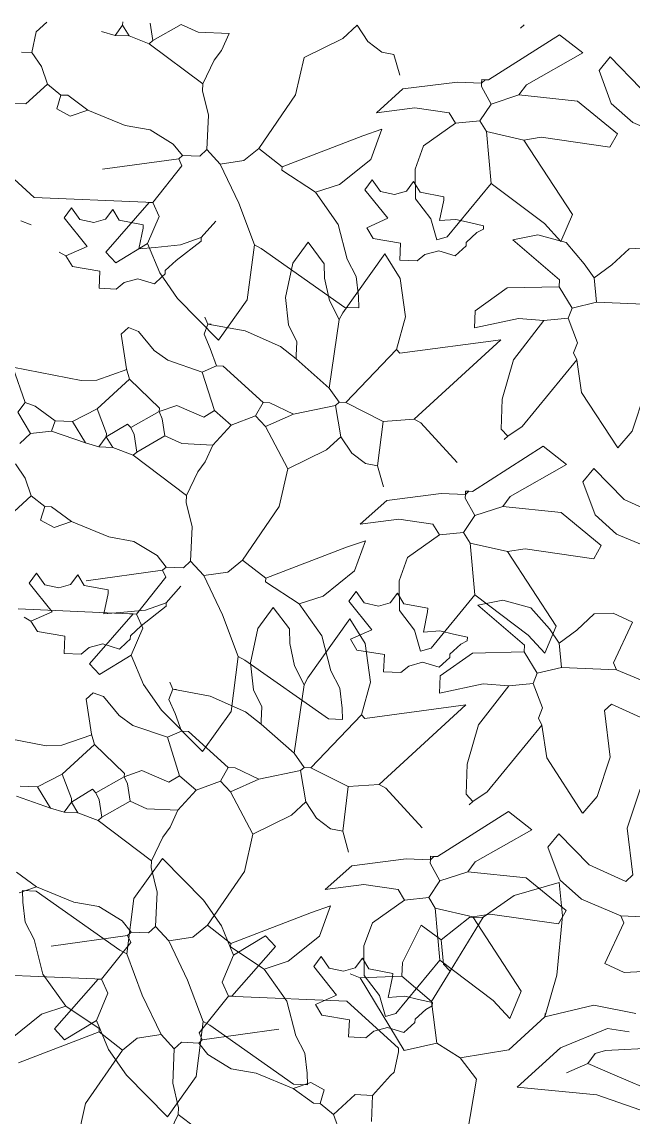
# Model space of a CAD drawing. Header units: centimetres. Extents: x 5667 to 17750, y 274 to 6203.
# Drawn here: x 10720.2 to 10776.7, y 5765.9 to 5867.3 of the extents above; entities that cross this region are included whole.
import ezdxf

# ---------------------------------------------------------------- set-up
doc = ezdxf.new("R2010")
doc.units = ezdxf.units.CM
doc.header["$MEASUREMENT"] = 0
doc.layers.add('G-HEDGE', color=104, linetype='Continuous', lineweight=9)

msp = doc.modelspace()

# ---------------------------------------------------------------- linework, layer by layer
at = {"layer": 'G-HEDGE'}
for p, q in [((10721.51, 5866.4), (10722.51, 5867.31)), ((10729.52, 5867.01), (10729.53, 5867.33)), ((10721.11, 5864.5), (10721.51, 5866.4)), ((10728.84, 5866.08), (10727.58, 5866.45)), ((10728.84, 5866.08), (10729.52, 5867.01)), ((10730.11, 5866.03), (10729.52, 5867.01)), ((10732.33, 5865.61), (10732.08, 5867.22)), ((10732.33, 5865.61), (10734.95, 5867.09)), ((10736.51, 5866.38), (10734.95, 5867.09)), ((10739.38, 5866.26), (10736.51, 5866.38)), ((10738.67, 5864.69), (10739.38, 5866.26)), ((10749.89, 5865.8), (10751.22, 5867.02)), ((10751.22, 5867.02), (10752.21, 5865.52)), ((10766.66, 5867.07), (10766.32, 5866.76)), ((10730.11, 5866.03), (10728.84, 5866.08)), ((10731.99, 5865.3), (10730.11, 5866.03)), ((10731.99, 5865.3), (10732.33, 5865.61)), ((10736.94, 5861.58), (10731.99, 5865.3)), ((10746.3, 5864.04), (10749.89, 5865.8)), ((10752.21, 5865.52), (10753.49, 5864.54)), ((10769.94, 5866.14), (10763.38, 5861.96)), ((10769.94, 5866.14), (10772.11, 5864.45)), ((10721.11, 5864.5), (10720.15, 5864.54)), ((10722.01, 5863.19), (10721.11, 5864.5)), ((10737.99, 5863.77), (10738.67, 5864.69)), ((10753.49, 5864.54), (10754.62, 5864.32)), ((10755.17, 5862.38), (10754.62, 5864.32)), ((10772.11, 5864.45), (10766.87, 5861.49)), ((10722.57, 5861.57), (10722.01, 5863.19)), ((10736.94, 5861.58), (10737.99, 5863.77)), ((10745.51, 5860.57), (10746.3, 5864.04)), ((10774.61, 5864.08), (10773.6, 5862.84)), ((10777.43, 5861.2), (10774.61, 5864.08)), ((10773.6, 5862.84), (10774.73, 5859.78)), ((10720.58, 5859.74), (10722.57, 5861.57)), ((10723.81, 5860.55), (10722.57, 5861.57)), ((10736.91, 5860.94), (10736.94, 5861.58)), ((10755.45, 5861.12), (10760.5, 5861.76)), ((10762.73, 5861.67), (10760.5, 5861.76)), ((10762.73, 5861.67), (10762.71, 5861.35)), ((10762.71, 5861.35), (10763.6, 5859.71)), ((10762.74, 5861.99), (10762.73, 5861.67)), ((10763.06, 5861.97), (10762.73, 5861.67)), ((10762.74, 5861.99), (10763.06, 5861.97)), ((10763.06, 5861.97), (10763.38, 5861.96)), ((10766.87, 5861.49), (10766.19, 5860.56)), ((10723.43, 5859.29), (10723.81, 5860.55)), ((10724.44, 5860.53), (10723.81, 5860.55)), ((10726.3, 5859.17), (10724.44, 5860.53)), ((10737.45, 5858.68), (10736.91, 5860.94)), ((10742.11, 5855.61), (10745.51, 5860.57)), ((10753.01, 5858.92), (10755.45, 5861.12)), ((10766.19, 5860.56), (10763.6, 5859.71)), ((10766.19, 5860.56), (10771.59, 5860)), ((10718.99, 5859.81), (10720.58, 5859.74)), ((10724.68, 5858.6), (10723.43, 5859.29)), ((10726.3, 5859.17), (10724.68, 5858.6)), ((10729.75, 5857.74), (10726.3, 5859.17)), ((10756.56, 5859.38), (10753.01, 5858.92)), ((10756.56, 5859.38), (10759.73, 5858.92)), ((10763.6, 5859.71), (10762.57, 5858.16)), ((10771.59, 5860), (10775.29, 5856.97)), ((10774.73, 5859.78), (10776.71, 5858.01)), ((10737.31, 5855.5), (10737.45, 5858.68)), ((10759.73, 5858.92), (10760.33, 5857.94)), ((10762.57, 5858.16), (10760.33, 5857.94)), ((10762.57, 5858.16), (10763.17, 5857.18)), ((10729.75, 5857.74), (10732.07, 5857.33)), ((10732.07, 5857.33), (10734.21, 5856.01)), ((10751.73, 5856.78), (10753.49, 5857.4)), ((10753.49, 5857.4), (10752.47, 5854.6)), ((10760.33, 5857.94), (10757.37, 5855.84)), ((10763.17, 5857.18), (10766.65, 5856.39)), ((10763.17, 5857.18), (10763.6, 5852.37)), ((10776.71, 5858.01), (10780.35, 5856.48)), ((10744.27, 5853.92), (10751.73, 5856.78)), ((10768.25, 5856.64), (10766.65, 5856.39)), ((10766.65, 5856.39), (10771.13, 5849.49)), ((10774.6, 5855.72), (10768.25, 5856.64)), ((10775.29, 5856.97), (10774.6, 5855.72)), ((10716.56, 5855.44), (10721.35, 5851.08)), ((10734.21, 5856.01), (10735.05, 5854.96)), ((10736.65, 5854.89), (10737.31, 5855.5)), ((10738.53, 5854.17), (10737.31, 5855.5)), ((10742.11, 5855.61), (10740.74, 5854.5)), ((10744.27, 5853.92), (10742.11, 5855.61)), ((10757.37, 5855.84), (10756.59, 5853.7)), ((10734.72, 5854.65), (10727.66, 5853.68)), ((10734.72, 5854.65), (10735.05, 5854.96)), ((10735.01, 5854), (10734.72, 5854.65)), ((10735.05, 5854.96), (10736.65, 5854.89)), ((10740.74, 5854.5), (10738.53, 5854.17)), ((10738.53, 5854.17), (10740.27, 5850.53)), ((10752.47, 5854.6), (10749.58, 5852.27)), ((10732.31, 5850.61), (10735.01, 5854)), ((10744.25, 5853.6), (10744.27, 5853.92)), ((10747.36, 5851.55), (10744.25, 5853.6)), ((10756.59, 5853.7), (10756.62, 5850.93)), ((10749.58, 5852.27), (10747.36, 5851.55)), ((10751.94, 5851.78), (10752.62, 5852.71)), ((10753.38, 5851.63), (10752.62, 5852.71)), ((10756.44, 5852.54), (10755.78, 5851.64)), ((10757.04, 5851.56), (10756.44, 5852.54)), ((10763.6, 5852.37), (10759.55, 5847.44)), ((10763.6, 5852.37), (10768.54, 5848.65)), ((10721.35, 5851.08), (10731.67, 5850.63)), ((10749.46, 5848.58), (10747.36, 5851.55)), ((10754.06, 5849.14), (10751.94, 5851.78)), ((10754.68, 5851.35), (10753.38, 5851.63)), ((10755.78, 5851.64), (10754.68, 5851.35)), ((10759.25, 5851.14), (10757.04, 5851.56)), ((10759.24, 5850.82), (10759.25, 5851.14)), ((10724.11, 5849.18), (10724.79, 5850.11)), ((10725.55, 5849.04), (10724.79, 5850.11)), ((10727.96, 5846.01), (10731.99, 5850.62)), ((10731.99, 5850.62), (10731.67, 5850.63)), ((10732.31, 5850.61), (10731.99, 5850.62)), ((10732.89, 5849.31), (10732.31, 5850.61)), ((10740.27, 5850.53), (10741.72, 5846.69)), ((10756.62, 5850.93), (10758.03, 5849.1)), ((10758.84, 5848.93), (10759.24, 5850.82)), ((10726.23, 5846.54), (10724.11, 5849.18)), ((10726.85, 5848.75), (10725.55, 5849.04)), ((10727.95, 5849.05), (10726.85, 5848.75)), ((10728.61, 5849.95), (10727.95, 5849.05)), ((10729.21, 5848.96), (10728.61, 5849.95)), ((10731.83, 5846.8), (10732.89, 5849.31)), ((10752.11, 5848.26), (10754.06, 5849.14)), ((10758.03, 5849.1), (10758.58, 5847.16)), ((10760.36, 5849.04), (10758.84, 5848.93)), ((10761.62, 5848.74), (10760.36, 5849.04)), ((10771.13, 5849.49), (10770.07, 5846.98)), ((10720.11, 5848.9), (10721.05, 5848.54)), ((10731.42, 5848.55), (10729.21, 5848.96)), ((10731.01, 5846.33), (10731.41, 5848.23)), ((10731.41, 5848.23), (10731.42, 5848.55)), ((10736.8, 5847.35), (10738.14, 5848.89)), ((10750.28, 5845.35), (10749.46, 5848.58)), ((10752.7, 5847.28), (10752.11, 5848.26)), ((10762.92, 5848.46), (10761.62, 5848.74)), ((10762.3, 5847.82), (10762.9, 5848.14)), ((10762.9, 5848.14), (10762.92, 5848.46)), ((10768.54, 5848.65), (10770.07, 5846.98)), ((10734.47, 5845.22), (10736.78, 5847.04)), ((10736.8, 5847.35), (10734.88, 5846.69)), ((10736.78, 5847.04), (10736.8, 5847.35)), ((10755.24, 5846.85), (10752.7, 5847.28)), ((10759.55, 5847.44), (10758.58, 5847.16)), ((10761.31, 5846.9), (10762.3, 5847.82)), ((10767.93, 5847.62), (10765.63, 5847.14)), ((10765.63, 5847.14), (10769.93, 5843.44)), ((10770.54, 5846.89), (10767.93, 5847.62)), ((10723.65, 5846.01), (10724.28, 5845.67)), ((10724.28, 5845.67), (10726.23, 5846.54)), ((10728.88, 5845.01), (10727.96, 5846.01)), ((10731.83, 5846.8), (10728.88, 5845.01)), ((10732.53, 5846.45), (10731.01, 5846.33)), ((10732.95, 5844.09), (10731.83, 5846.8)), ((10734.88, 5846.69), (10732.53, 5846.45)), ((10741.72, 5846.69), (10741.05, 5841.59)), ((10742.34, 5846.34), (10741.72, 5846.69)), ((10750.08, 5840.89), (10742.34, 5846.34)), ((10746.67, 5846.92), (10745.28, 5844.98)), ((10746.67, 5846.92), (10748.18, 5844.94)), ((10755.17, 5845.26), (10755.24, 5846.85)), ((10758.76, 5846.14), (10757.49, 5845.8)), ((10760.29, 5845.67), (10758.76, 5846.14)), ((10760.96, 5846.28), (10760.29, 5845.67)), ((10760.96, 5846.28), (10761.29, 5846.59)), ((10761.29, 5846.59), (10761.31, 5846.9)), ((10772.23, 5844.93), (10770.54, 5846.89)), ((10776.38, 5846.33), (10774.78, 5844.82)), ((10778.14, 5846.4), (10776.38, 5846.33)), ((10724.87, 5844.68), (10724.28, 5845.67)), ((10733.47, 5844.31), (10734.47, 5845.22)), ((10745.28, 5844.98), (10744.59, 5841.81)), ((10748.21, 5843.59), (10748.18, 5844.94)), ((10749.9, 5840.4), (10753.79, 5845.86)), ((10750.28, 5845.35), (10751.12, 5843.76)), ((10753.79, 5845.86), (10755.19, 5843.57)), ((10756.76, 5845.19), (10755.17, 5845.26)), ((10757.49, 5845.8), (10756.76, 5845.19)), ((10773.14, 5843.62), (10772.23, 5844.93)), ((10727.41, 5844.25), (10724.87, 5844.68)), ((10727.34, 5842.66), (10727.41, 5844.25)), ((10734.61, 5841.71), (10732.95, 5844.09)), ((10733.13, 5843.68), (10733.46, 5843.99)), ((10733.46, 5843.99), (10733.47, 5844.31)), ((10774.78, 5844.82), (10773.14, 5843.62)), ((10729.66, 5843.2), (10728.93, 5842.59)), ((10730.93, 5843.55), (10729.66, 5843.2)), ((10732.46, 5843.07), (10730.93, 5843.55)), ((10733.13, 5843.68), (10732.46, 5843.07)), ((10748.67, 5841.52), (10748.21, 5843.59)), ((10751.12, 5843.76), (10751.33, 5841.91)), ((10755.19, 5843.57), (10755.69, 5840.01)), ((10769.93, 5843.44), (10769.91, 5842.8)), ((10773.14, 5843.62), (10773.36, 5841.37)), ((10728.93, 5842.59), (10727.34, 5842.66)), ((10751.33, 5841.91), (10751.36, 5840.84)), ((10765.11, 5842.69), (10762.15, 5840.58)), ((10769.91, 5842.8), (10765.11, 5842.69)), ((10769.91, 5842.8), (10771.1, 5840.83)), ((10738.4, 5837.86), (10734.61, 5841.71)), ((10741.05, 5841.59), (10738.4, 5837.86)), ((10744.59, 5841.81), (10744.86, 5839.28)), ((10749.56, 5839.77), (10748.67, 5841.52)), ((10751.36, 5840.84), (10750.08, 5840.89)), ((10773.36, 5841.37), (10771.1, 5840.83)), ((10773.36, 5841.37), (10778.45, 5841.15)), ((10737.41, 5839.35), (10737.12, 5840)), ((10749.56, 5839.77), (10749.9, 5840.4)), ((10755.69, 5840.01), (10754.86, 5836.99)), ((10762.15, 5840.58), (10762.08, 5838.99)), ((10766.13, 5839.86), (10762.08, 5838.99)), ((10768.49, 5839.67), (10766.13, 5839.86)), ((10770.74, 5839.89), (10768.49, 5839.67)), ((10771.1, 5840.83), (10770.74, 5839.89)), ((10770.74, 5839.89), (10771.6, 5837.62)), ((10729.39, 5838.42), (10730.05, 5839.03)), ((10730.05, 5839.03), (10730.99, 5838.67)), ((10737.05, 5838.41), (10737.41, 5839.35)), ((10737.72, 5839.33), (10737.41, 5839.35)), ((10740.86, 5838.71), (10737.41, 5839.35)), ((10744.86, 5839.28), (10745.64, 5837.71)), ((10748.64, 5833.43), (10749.56, 5839.77)), ((10768.49, 5839.67), (10765.67, 5836.04)), ((10729.88, 5835.21), (10729.39, 5838.42)), ((10730.99, 5838.67), (10732.44, 5836.91)), ((10737.63, 5837.1), (10737.05, 5838.41)), ((10744.12, 5837.26), (10740.86, 5838.71)), ((10764.52, 5837.89), (10755.17, 5836.66)), ((10756.49, 5830.53), (10764.52, 5837.89)), ((10732.44, 5836.91), (10733.71, 5836)), ((10738.2, 5835.48), (10737.63, 5837.1)), ((10745.57, 5836.12), (10744.12, 5837.26)), ((10745.64, 5837.71), (10745.58, 5836.44)), ((10750.18, 5832.09), (10754.86, 5836.99)), ((10755.17, 5836.66), (10754.86, 5836.99)), ((10771.6, 5837.62), (10771.24, 5836.68)), ((10733.71, 5836), (10736.89, 5834.9)), ((10745.57, 5836.12), (10745.58, 5836.44)), ((10748.64, 5833.43), (10745.57, 5836.12)), ((10765.67, 5836.04), (10764.63, 5832.4)), ((10771.53, 5836.03), (10766.47, 5829.86)), ((10771.24, 5836.68), (10771.53, 5836.03)), ((10771.53, 5836.03), (10771.98, 5833)), ((10719.36, 5835.35), (10725.69, 5834.11)), ((10720.49, 5832.1), (10719.36, 5835.35)), ((10727.14, 5834.17), (10729.91, 5835.14)), ((10730.16, 5834.24), (10729.88, 5835.21)), ((10736.89, 5834.9), (10738.2, 5835.48)), ((10738.02, 5831.34), (10736.89, 5834.9)), ((10738.83, 5835.45), (10738.2, 5835.48)), ((10742.52, 5832.1), (10738.83, 5835.45)), ((10725.69, 5834.11), (10727.14, 5834.17)), ((10727.17, 5831.49), (10730.16, 5834.24)), ((10732.92, 5831.56), (10730.16, 5834.24)), ((10749.54, 5832.11), (10748.64, 5833.43)), ((10771.98, 5833), (10775.32, 5827.88)), ((10776.67, 5829.42), (10777.85, 5833.06)), ((10719.81, 5831.18), (10720.49, 5832.1)), ((10721.43, 5831.74), (10720.49, 5832.1)), ((10723.29, 5830.39), (10721.43, 5831.74)), ((10732.9, 5831.24), (10734.52, 5831.81)), ((10734.52, 5831.81), (10737.03, 5830.74)), ((10741.82, 5830.86), (10742.52, 5832.1)), ((10743.15, 5832.07), (10742.52, 5832.1)), ((10745.34, 5831.02), (10743.15, 5832.07)), ((10745.34, 5831.02), (10749.21, 5831.81)), ((10749.21, 5831.81), (10749.54, 5832.11)), ((10749.72, 5828.91), (10749.21, 5831.81)), ((10750.18, 5832.09), (10749.54, 5832.11)), ((10753.61, 5830.34), (10750.18, 5832.09)), ((10764.63, 5832.4), (10764.54, 5829.63)), ((10721, 5829.21), (10719.81, 5831.18)), ((10724.88, 5830.32), (10727.17, 5831.49)), ((10728.03, 5829.22), (10727.17, 5831.49)), ((10730.29, 5829.76), (10732.9, 5831.24)), ((10732.9, 5831.24), (10732.92, 5831.56)), ((10733.19, 5830.59), (10732.9, 5831.24)), ((10737.03, 5830.74), (10738.02, 5831.34)), ((10739.55, 5830), (10738.02, 5831.34)), ((10739.55, 5830), (10741.82, 5830.86)), ((10742.74, 5829.86), (10741.82, 5830.86)), ((10742.74, 5829.86), (10745.34, 5831.02)), ((10722.93, 5829.44), (10723.29, 5830.39)), ((10724.88, 5830.32), (10723.29, 5830.39)), ((10726.07, 5828.35), (10724.88, 5830.32)), ((10728.01, 5828.9), (10729.98, 5830.09)), ((10729.98, 5830.09), (10730.29, 5829.76)), ((10730.58, 5829.11), (10730.29, 5829.76)), ((10733.44, 5828.99), (10733.19, 5830.59)), ((10737.88, 5828.15), (10739.55, 5830)), ((10744.8, 5825.94), (10742.74, 5829.86)), ((10753.11, 5826.21), (10753.61, 5830.34)), ((10753.61, 5830.34), (10756.49, 5830.53)), ((10757.12, 5830.19), (10756.49, 5830.53)), ((10760.47, 5826.53), (10757.12, 5830.19)), ((10766.47, 5829.86), (10765.15, 5828.96)), ((10720.01, 5828.3), (10721, 5829.21)), ((10721, 5829.21), (10722.93, 5829.44)), ((10726.07, 5828.35), (10722.93, 5829.44)), ((10727.33, 5827.98), (10728.01, 5828.9)), ((10728.01, 5828.9), (10728.03, 5829.22)), ((10728.61, 5827.92), (10728.01, 5828.9)), ((10730.83, 5827.5), (10730.58, 5829.11)), ((10730.83, 5827.5), (10733.44, 5828.99)), ((10735.01, 5828.28), (10733.44, 5828.99)), ((10748.39, 5827.7), (10749.72, 5828.91)), ((10749.72, 5828.91), (10750.71, 5827.41)), ((10764.54, 5829.63), (10765.15, 5828.96)), ((10765.15, 5828.96), (10764.82, 5828.66)), ((10775.32, 5827.88), (10776.67, 5829.42)), ((10727.33, 5827.98), (10726.07, 5828.35)), ((10728.61, 5827.92), (10727.33, 5827.98)), ((10730.49, 5827.2), (10728.61, 5827.92)), ((10737.88, 5828.15), (10735.01, 5828.28)), ((10737.17, 5826.59), (10737.88, 5828.15)), ((10744.8, 5825.94), (10748.39, 5827.7)), ((10768.44, 5828.04), (10761.88, 5823.85)), ((10768.44, 5828.04), (10770.6, 5826.35)), ((10730.49, 5827.2), (10730.83, 5827.5)), ((10735.44, 5823.47), (10730.49, 5827.2)), ((10750.71, 5827.41), (10751.99, 5826.43)), ((10720.5, 5825.08), (10719.6, 5826.4)), ((10735.44, 5823.47), (10736.49, 5825.66)), ((10736.49, 5825.66), (10737.17, 5826.59)), ((10744.01, 5822.46), (10744.8, 5825.94)), ((10751.99, 5826.43), (10753.11, 5826.21)), ((10753.67, 5824.27), (10753.11, 5826.21)), ((10770.6, 5826.35), (10765.37, 5823.38)), ((10773.11, 5825.97), (10772.1, 5824.74)), ((10775.93, 5823.1), (10773.11, 5825.97)), ((10721.07, 5823.46), (10720.5, 5825.08)), ((10772.1, 5824.74), (10773.23, 5821.68)), ((10753.95, 5823.02), (10759, 5823.66)), ((10761.23, 5823.56), (10759, 5823.66)), ((10761.24, 5823.88), (10761.23, 5823.56)), ((10761.56, 5823.87), (10761.23, 5823.56)), ((10761.24, 5823.88), (10761.56, 5823.87)), ((10761.56, 5823.87), (10761.88, 5823.85)), ((10719.08, 5821.63), (10721.07, 5823.46)), ((10722.31, 5822.45), (10721.07, 5823.46)), ((10735.41, 5822.84), (10735.44, 5823.47)), ((10735.95, 5820.58), (10735.41, 5822.84)), ((10751.51, 5820.82), (10753.95, 5823.02)), ((10761.23, 5823.56), (10761.21, 5823.24)), ((10761.21, 5823.24), (10762.1, 5821.61)), ((10765.37, 5823.38), (10764.69, 5822.45)), ((10779.3, 5821.55), (10775.93, 5823.1)), ((10721.93, 5821.19), (10722.31, 5822.45)), ((10722.94, 5822.42), (10722.31, 5822.45)), ((10724.8, 5821.06), (10722.94, 5822.42)), ((10740.6, 5817.5), (10744.01, 5822.46)), ((10762.1, 5821.61), (10761.07, 5820.06)), ((10764.69, 5822.45), (10762.1, 5821.61)), ((10764.69, 5822.45), (10770.09, 5821.9)), ((10770.09, 5821.9), (10773.79, 5818.86)), ((10773.23, 5821.68), (10775.2, 5819.9)), ((10723.18, 5820.5), (10721.93, 5821.19)), ((10724.8, 5821.06), (10723.18, 5820.5)), ((10728.25, 5819.64), (10724.8, 5821.06)), ((10735.81, 5817.39), (10735.95, 5820.58)), ((10755.06, 5821.28), (10751.51, 5820.82)), ((10755.06, 5821.28), (10758.23, 5820.82)), ((10758.23, 5820.82), (10758.83, 5819.84)), ((10728.25, 5819.64), (10730.56, 5819.23)), ((10758.83, 5819.84), (10755.86, 5817.73)), ((10761.07, 5820.06), (10758.83, 5819.84)), ((10761.07, 5820.06), (10761.67, 5819.07)), ((10775.2, 5819.9), (10778.84, 5818.38)), ((10730.56, 5819.23), (10732.71, 5817.91)), ((10742.77, 5815.81), (10750.23, 5818.68)), ((10750.23, 5818.68), (10751.99, 5819.29)), ((10751.99, 5819.29), (10750.97, 5816.5)), ((10761.67, 5819.07), (10765.14, 5818.28)), ((10761.67, 5819.07), (10762.1, 5814.27)), ((10773.79, 5818.86), (10773.1, 5817.62)), ((10732.71, 5817.91), (10733.55, 5816.85)), ((10755.86, 5817.73), (10755.09, 5815.59)), ((10766.75, 5818.53), (10765.14, 5818.28)), ((10765.14, 5818.28), (10769.63, 5811.38)), ((10773.1, 5817.62), (10766.75, 5818.53)), ((10733.22, 5816.55), (10726.16, 5815.58)), ((10733.22, 5816.55), (10733.55, 5816.85)), ((10733.51, 5815.9), (10733.22, 5816.55)), ((10733.55, 5816.85), (10735.15, 5816.78)), ((10735.15, 5816.78), (10735.81, 5817.39)), ((10737.03, 5816.06), (10735.81, 5817.39)), ((10740.6, 5817.5), (10739.24, 5816.39)), ((10742.77, 5815.81), (10740.6, 5817.5)), ((10720.87, 5815.37), (10721.55, 5816.3)), ((10722.31, 5815.22), (10721.55, 5816.3)), ((10725.37, 5816.13), (10724.71, 5815.23)), ((10725.97, 5815.15), (10725.37, 5816.13)), ((10730.81, 5812.5), (10733.51, 5815.9)), ((10739.24, 5816.39), (10737.03, 5816.06)), ((10737.03, 5816.06), (10738.77, 5812.42)), ((10742.75, 5815.49), (10742.77, 5815.81)), ((10750.97, 5816.5), (10748.08, 5814.17)), ((10755.09, 5815.59), (10755.12, 5812.83)), ((10722.99, 5812.72), (10720.87, 5815.37)), ((10723.61, 5814.94), (10722.31, 5815.22)), ((10724.71, 5815.23), (10723.61, 5814.94)), ((10728.19, 5814.73), (10725.97, 5815.15)), ((10728.17, 5814.41), (10728.19, 5814.73)), ((10733.56, 5813.54), (10734.9, 5815.08)), ((10745.85, 5813.44), (10742.75, 5815.49)), ((10750.44, 5813.68), (10751.12, 5814.6)), ((10751.88, 5813.53), (10751.12, 5814.6)), ((10727.77, 5812.52), (10728.17, 5814.41)), ((10733.56, 5813.54), (10731.64, 5812.87)), ((10733.55, 5813.22), (10733.56, 5813.54)), ((10748.08, 5814.17), (10745.85, 5813.44)), ((10752.56, 5811.03), (10750.44, 5813.68)), ((10753.18, 5813.24), (10751.88, 5813.53)), ((10754.28, 5813.54), (10753.18, 5813.24)), ((10754.94, 5814.44), (10754.28, 5813.54)), ((10755.54, 5813.45), (10754.94, 5814.44)), ((10762.1, 5814.27), (10758.05, 5809.34)), ((10762.1, 5814.27), (10767.04, 5810.54)), ((10764.69, 5813.8), (10762.39, 5813.32)), ((10767.3, 5813.08), (10764.69, 5813.8)), ((10719.85, 5812.98), (10730.17, 5812.53)), ((10721.04, 5811.85), (10722.99, 5812.72)), ((10726.46, 5807.9), (10730.49, 5812.52)), ((10729.29, 5812.63), (10727.77, 5812.52)), ((10731.64, 5812.87), (10729.29, 5812.63)), ((10730.49, 5812.52), (10730.17, 5812.53)), ((10730.81, 5812.5), (10730.49, 5812.52)), ((10731.39, 5811.2), (10730.81, 5812.5)), ((10731.23, 5811.41), (10733.55, 5813.22)), ((10743.44, 5813.11), (10742.04, 5811.16)), ((10743.44, 5813.11), (10744.95, 5811.13)), ((10747.96, 5810.48), (10745.85, 5813.44)), ((10755.12, 5812.83), (10756.53, 5811)), ((10757.75, 5813.04), (10755.54, 5813.45)), ((10757.34, 5810.82), (10757.74, 5812.72)), ((10757.74, 5812.72), (10757.75, 5813.04)), ((10762.39, 5813.32), (10766.7, 5809.62)), ((10769, 5811.12), (10767.3, 5813.08)), ((10773.14, 5812.51), (10771.55, 5811.01)), ((10774.9, 5812.59), (10773.14, 5812.51)), ((10776.69, 5811.74), (10774.9, 5812.59)), ((10720.41, 5812.2), (10721.04, 5811.85)), ((10721.63, 5810.87), (10721.04, 5811.85)), ((10738.77, 5812.42), (10740.21, 5808.58)), ((10746.66, 5806.59), (10750.55, 5812.05)), ((10750.55, 5812.05), (10751.96, 5809.76)), ((10776.69, 5811.74), (10774.93, 5807.99)), ((10724.17, 5810.44), (10721.63, 5810.87)), ((10724.1, 5808.85), (10724.17, 5810.44)), ((10730.22, 5810.18), (10730.24, 5810.49)), ((10730.24, 5810.49), (10731.23, 5811.41)), ((10730.32, 5808.69), (10731.39, 5811.2)), ((10742.04, 5811.16), (10741.36, 5807.99)), ((10744.98, 5809.78), (10744.95, 5811.13)), ((10748.78, 5807.25), (10747.96, 5810.48)), ((10750.6, 5810.16), (10752.56, 5811.03)), ((10756.53, 5811), (10757.08, 5809.06)), ((10758.86, 5810.94), (10757.34, 5810.82)), ((10760.12, 5810.63), (10758.86, 5810.94)), ((10761.42, 5810.35), (10760.12, 5810.63)), ((10767.04, 5810.54), (10768.57, 5808.88)), ((10769.63, 5811.38), (10768.57, 5808.88)), ((10769.9, 5809.8), (10769, 5811.12)), ((10771.55, 5811.01), (10769.9, 5809.8)), ((10727.69, 5809.73), (10726.42, 5809.39)), ((10729.23, 5809.26), (10727.69, 5809.73)), ((10729.89, 5809.87), (10729.23, 5809.26)), ((10729.89, 5809.87), (10730.22, 5810.18)), ((10745.43, 5807.7), (10744.98, 5809.78)), ((10751.2, 5809.17), (10750.6, 5810.16)), ((10751.96, 5809.76), (10752.46, 5806.2)), ((10759.8, 5808.8), (10760.8, 5809.71)), ((10760.8, 5809.71), (10761.4, 5810.03)), ((10761.4, 5810.03), (10761.42, 5810.35)), ((10766.7, 5809.62), (10766.67, 5808.99)), ((10769.9, 5809.8), (10770.12, 5807.56)), ((10725.69, 5808.78), (10724.1, 5808.85)), ((10726.42, 5809.39), (10725.69, 5808.78)), ((10730.32, 5808.69), (10727.37, 5806.91)), ((10731.45, 5805.98), (10730.32, 5808.69)), ((10740.21, 5808.58), (10739.55, 5803.48)), ((10740.84, 5808.23), (10740.21, 5808.58)), ((10753.74, 5808.74), (10751.2, 5809.17)), ((10753.67, 5807.15), (10753.74, 5808.74)), ((10758.05, 5809.34), (10757.08, 5809.06)), ((10761.88, 5808.88), (10758.91, 5806.77)), ((10759.46, 5808.18), (10759.79, 5808.48)), ((10759.79, 5808.48), (10759.8, 5808.8)), ((10766.67, 5808.99), (10761.88, 5808.88)), ((10766.67, 5808.99), (10767.86, 5807.02)), ((10727.37, 5806.91), (10726.46, 5807.9)), ((10748.58, 5802.79), (10740.84, 5808.23)), ((10741.36, 5807.99), (10741.63, 5805.47)), ((10746.32, 5805.96), (10745.43, 5807.7)), ((10755.99, 5807.69), (10755.26, 5807.08)), ((10757.26, 5808.04), (10755.99, 5807.69)), ((10758.79, 5807.57), (10757.26, 5808.04)), ((10759.46, 5808.18), (10758.79, 5807.57)), ((10770.12, 5807.56), (10767.86, 5807.02)), ((10770.12, 5807.56), (10775.22, 5807.34)), ((10774.93, 5807.99), (10775.22, 5807.34)), ((10746.32, 5805.96), (10746.66, 5806.59)), ((10748.78, 5807.25), (10749.61, 5805.65)), ((10755.26, 5807.08), (10753.67, 5807.15)), ((10758.91, 5806.77), (10758.84, 5805.18)), ((10767.86, 5807.02), (10767.5, 5806.08)), ((10778.86, 5805.81), (10775.22, 5807.34)), ((10733.11, 5803.61), (10731.45, 5805.98)), ((10733.81, 5804.59), (10734.17, 5805.53)), ((10734.17, 5805.53), (10733.88, 5806.19)), ((10734.49, 5805.52), (10734.17, 5805.53)), ((10737.62, 5804.9), (10734.17, 5805.53)), ((10741.63, 5805.47), (10742.4, 5803.9)), ((10745.4, 5799.62), (10746.32, 5805.96)), ((10749.61, 5805.65), (10749.83, 5803.8)), ((10752.46, 5806.2), (10751.62, 5803.18)), ((10762.89, 5806.05), (10758.84, 5805.18)), ((10765.26, 5805.86), (10762.43, 5802.23)), ((10765.26, 5805.86), (10762.89, 5806.05)), ((10767.5, 5806.08), (10765.26, 5805.86)), ((10767.5, 5806.08), (10768.36, 5803.81)), ((10726.15, 5804.61), (10726.81, 5805.22)), ((10726.65, 5801.39), (10726.15, 5804.61)), ((10726.81, 5805.22), (10727.76, 5804.86)), ((10727.76, 5804.86), (10729.2, 5803.1)), ((10734.39, 5803.29), (10733.81, 5804.59)), ((10740.88, 5803.44), (10737.62, 5804.9)), ((10736.9, 5799.76), (10733.11, 5803.61)), ((10739.55, 5803.48), (10736.9, 5799.76)), ((10742.33, 5802.31), (10740.88, 5803.44)), ((10742.4, 5803.9), (10742.34, 5802.62)), ((10749.83, 5803.8), (10749.86, 5802.73)), ((10761.28, 5804.08), (10751.93, 5802.84)), ((10753.26, 5796.72), (10761.28, 5804.08)), ((10768.36, 5803.81), (10768, 5802.86)), ((10774.76, 5804.17), (10774.09, 5803.56)), ((10774.61, 5799.24), (10774.09, 5803.56)), ((10774.76, 5804.17), (10778.13, 5802.62)), ((10729.2, 5803.1), (10730.47, 5802.19)), ((10734.96, 5801.67), (10734.39, 5803.29)), ((10742.33, 5802.31), (10742.34, 5802.62)), ((10746.94, 5798.27), (10751.62, 5803.18)), ((10749.86, 5802.73), (10748.58, 5802.79)), ((10751.93, 5802.84), (10751.62, 5803.18)), ((10768, 5802.86), (10768.29, 5802.21)), ((10716.12, 5801.53), (10722.45, 5800.3)), ((10723.9, 5800.36), (10726.67, 5801.32)), ((10726.92, 5800.42), (10726.65, 5801.39)), ((10730.47, 5802.19), (10733.66, 5801.09)), ((10733.66, 5801.09), (10734.96, 5801.67)), ((10735.6, 5801.64), (10734.96, 5801.67)), ((10739.28, 5798.29), (10735.6, 5801.64)), ((10745.4, 5799.62), (10742.33, 5802.31)), ((10762.43, 5802.23), (10761.39, 5798.59)), ((10768.29, 5802.21), (10763.23, 5796.05)), ((10768.29, 5802.21), (10768.75, 5799.19)), ((10722.45, 5800.3), (10723.9, 5800.36)), ((10723.93, 5797.68), (10726.92, 5800.42)), ((10729.68, 5797.75), (10726.92, 5800.42)), ((10734.78, 5797.53), (10733.66, 5801.09)), ((10746.3, 5798.3), (10745.4, 5799.62)), ((10738.59, 5797.04), (10739.28, 5798.29)), ((10739.92, 5798.26), (10739.28, 5798.29)), ((10745.97, 5798), (10746.3, 5798.3)), ((10746.94, 5798.27), (10746.3, 5798.3)), ((10750.38, 5796.53), (10746.94, 5798.27)), ((10761.39, 5798.59), (10761.31, 5795.81)), ((10768.75, 5799.19), (10772.08, 5794.07)), ((10773.43, 5795.6), (10774.61, 5799.24)), ((10721.65, 5796.5), (10723.93, 5797.68)), ((10724.79, 5795.41), (10723.93, 5797.68)), ((10727.05, 5795.95), (10729.67, 5797.43)), ((10729.67, 5797.43), (10731.29, 5798)), ((10729.67, 5797.43), (10729.68, 5797.75)), ((10729.96, 5796.78), (10729.67, 5797.43)), ((10731.29, 5798), (10733.79, 5796.93)), ((10733.79, 5796.93), (10734.78, 5797.53)), ((10736.32, 5796.18), (10734.78, 5797.53)), ((10742.11, 5797.21), (10739.92, 5798.26)), ((10742.11, 5797.21), (10745.97, 5798)), ((10746.48, 5795.1), (10745.97, 5798)), ((10721.65, 5796.5), (10720.05, 5796.57)), ((10722.84, 5794.54), (10721.65, 5796.5)), ((10724.78, 5795.09), (10726.74, 5796.28)), ((10726.74, 5796.28), (10727.05, 5795.95)), ((10730.21, 5795.17), (10729.96, 5796.78)), ((10736.32, 5796.18), (10738.59, 5797.04)), ((10739.5, 5796.05), (10738.59, 5797.04)), ((10739.5, 5796.05), (10742.11, 5797.21)), ((10749.88, 5792.4), (10750.38, 5796.53)), ((10750.38, 5796.53), (10753.26, 5796.72)), ((10753.88, 5796.38), (10753.26, 5796.72)), ((10757.23, 5792.72), (10753.88, 5796.38)), ((10777.4, 5796.3), (10776.21, 5792.66)), ((10722.84, 5794.54), (10719.69, 5795.63)), ((10724.78, 5795.09), (10724.79, 5795.41)), ((10727.34, 5795.3), (10727.05, 5795.95)), ((10727.59, 5793.69), (10727.34, 5795.3)), ((10734.64, 5794.34), (10736.32, 5796.18)), ((10741.57, 5792.12), (10739.5, 5796.05)), ((10761.31, 5795.81), (10761.92, 5795.15)), ((10763.23, 5796.05), (10761.92, 5795.15)), ((10772.09, 5794.07), (10773.43, 5795.6)), ((10724.1, 5794.16), (10722.84, 5794.54)), ((10724.1, 5794.16), (10724.78, 5795.09)), ((10725.37, 5794.11), (10724.78, 5795.09)), ((10727.59, 5793.69), (10730.21, 5795.17)), ((10731.77, 5794.47), (10730.21, 5795.17)), ((10734.64, 5794.34), (10731.77, 5794.47)), ((10733.93, 5792.78), (10734.64, 5794.34)), ((10745.15, 5793.88), (10746.48, 5795.1)), ((10746.48, 5795.1), (10747.47, 5793.6)), ((10765.21, 5794.22), (10758.64, 5790.04)), ((10761.92, 5795.15), (10761.58, 5794.84)), ((10765.21, 5794.22), (10767.37, 5792.53)), ((10725.37, 5794.11), (10724.1, 5794.16)), ((10727.26, 5793.39), (10725.37, 5794.11)), ((10727.26, 5793.39), (10727.59, 5793.69)), ((10732.2, 5789.66), (10727.26, 5793.39)), ((10741.57, 5792.12), (10745.15, 5793.88)), ((10747.47, 5793.6), (10748.75, 5792.62)), ((10733.25, 5791.85), (10733.93, 5792.78)), ((10748.75, 5792.62), (10749.88, 5792.4)), ((10750.43, 5790.46), (10749.88, 5792.4)), ((10767.37, 5792.53), (10762.13, 5789.57)), ((10776.21, 5792.66), (10776.73, 5788.35)), ((10732.2, 5789.66), (10733.25, 5791.85)), ((10740.78, 5788.65), (10741.57, 5792.12)), ((10769.87, 5792.16), (10768.86, 5790.93)), ((10772.69, 5789.28), (10769.87, 5792.16)), ((10768.86, 5790.93), (10769.99, 5787.86)), ((10730.56, 5786.15), (10733.21, 5789.87)), ((10732.17, 5789.02), (10732.2, 5789.66)), ((10733.21, 5789.87), (10737, 5786.02)), ((10748.27, 5787.01), (10750.71, 5789.2)), ((10750.71, 5789.2), (10755.76, 5789.85)), ((10757.99, 5789.75), (10755.76, 5789.85)), ((10757.99, 5789.75), (10757.97, 5789.43)), ((10757.97, 5789.43), (10758.86, 5787.8)), ((10758, 5790.07), (10757.99, 5789.75)), ((10758.32, 5790.05), (10757.99, 5789.75)), ((10758, 5790.07), (10758.32, 5790.05)), ((10758.32, 5790.05), (10758.64, 5790.04)), ((10762.13, 5789.57), (10761.45, 5788.64)), ((10776.06, 5787.74), (10772.69, 5789.28)), ((10721.56, 5787.25), (10719.71, 5788.61)), ((10732.71, 5786.76), (10732.17, 5789.02)), ((10737.37, 5783.69), (10740.78, 5788.65)), ((10761.45, 5788.64), (10758.86, 5787.8)), ((10761.45, 5788.64), (10766.85, 5788.09)), ((10776.06, 5787.74), (10776.73, 5788.35)), ((10721.56, 5787.25), (10719.94, 5786.68)), ((10725.01, 5785.82), (10721.56, 5787.25)), ((10751.82, 5787.46), (10748.27, 5787.01)), ((10751.82, 5787.46), (10755, 5787.01)), ((10758.86, 5787.8), (10757.84, 5786.25)), ((10765.75, 5786.45), (10769.91, 5787.65)), ((10766.85, 5788.09), (10770.55, 5785.05)), ((10769.91, 5787.65), (10770.22, 5784.57)), ((10769.99, 5787.86), (10771.97, 5786.09)), ((10720.26, 5786.89), (10721.53, 5786.84)), ((10720.28, 5785.83), (10720.26, 5786.89)), ((10721.53, 5786.84), (10729.27, 5781.39)), ((10729.9, 5781.05), (10730.56, 5786.15)), ((10732.57, 5783.58), (10732.71, 5786.76)), ((10755, 5787.01), (10755.59, 5786.02)), ((10757.84, 5786.25), (10755.59, 5786.02)), ((10757.84, 5786.25), (10758.43, 5785.26)), ((10762.88, 5784.43), (10765.75, 5786.45)), ((10720.5, 5783.97), (10720.28, 5785.83)), ((10725.01, 5785.82), (10727.33, 5785.42)), ((10727.33, 5785.42), (10729.47, 5784.09)), ((10737, 5786.02), (10738.66, 5783.64)), ((10746.99, 5784.86), (10748.75, 5785.48)), ((10748.75, 5785.48), (10747.73, 5782.68)), ((10755.59, 5786.02), (10752.63, 5783.92)), ((10758.43, 5785.26), (10761.91, 5784.47)), ((10758.43, 5785.26), (10758.86, 5780.45)), ((10771.97, 5786.09), (10775.61, 5784.57)), ((10729.47, 5784.09), (10730.32, 5783.04)), ((10739.53, 5782), (10746.99, 5784.86)), ((10759, 5782.33), (10761.65, 5784.45)), ((10759.83, 5779.42), (10762.88, 5784.43)), ((10761.65, 5784.45), (10762.92, 5784.4)), ((10763.52, 5784.72), (10761.91, 5784.47)), ((10761.91, 5784.47), (10766.4, 5777.57)), ((10769.86, 5783.81), (10763.52, 5784.72)), ((10770.22, 5784.57), (10769.68, 5779.07)), ((10770.55, 5785.05), (10769.86, 5783.81)), ((10775.9, 5783.92), (10775.61, 5784.57)), ((10780.7, 5784.34), (10775.61, 5784.57)), ((10721.34, 5782.38), (10720.5, 5783.97)), ((10731.91, 5782.97), (10732.57, 5783.58)), ((10733.79, 5782.25), (10732.57, 5783.58)), ((10737.37, 5783.69), (10736, 5782.58)), ((10739.53, 5782), (10737.37, 5783.69)), ((10738.66, 5783.64), (10739.79, 5780.93)), ((10752.63, 5783.92), (10751.85, 5781.78)), ((10757.14, 5783.69), (10755.4, 5780.25)), ((10759, 5782.33), (10757.14, 5783.69)), ((10774.14, 5780.16), (10775.9, 5783.92)), ((10721.34, 5782.38), (10722.15, 5779.15)), ((10729.98, 5782.73), (10722.92, 5781.76)), ((10727.57, 5778.69), (10730.27, 5782.08)), ((10729.98, 5782.73), (10730.32, 5783.04)), ((10730.27, 5782.08), (10729.98, 5782.73)), ((10730.32, 5783.04), (10731.91, 5782.97)), ((10736, 5782.58), (10733.79, 5782.25)), ((10733.79, 5782.25), (10735.53, 5778.61)), ((10739.79, 5780.93), (10742.74, 5782.72)), ((10742.74, 5782.72), (10743.65, 5781.72)), ((10747.73, 5782.68), (10744.84, 5780.35)), ((10759, 5782.33), (10759.22, 5780.09)), ((10729.27, 5781.39), (10729.9, 5781.05)), ((10731.34, 5777.2), (10729.9, 5781.05)), ((10739.51, 5781.68), (10739.53, 5782)), ((10742.62, 5779.63), (10739.51, 5781.68)), ((10743.65, 5781.72), (10739.62, 5777.11)), ((10751.85, 5781.78), (10751.88, 5779.02)), ((10739.79, 5780.93), (10738.72, 5778.43)), ((10744.84, 5780.35), (10742.62, 5779.63)), ((10747.2, 5779.86), (10747.88, 5780.79)), ((10748.64, 5779.72), (10747.88, 5780.79)), ((10751.7, 5780.63), (10751.04, 5779.73)), ((10752.3, 5779.64), (10751.7, 5780.63)), ((10758.86, 5780.45), (10754.81, 5775.52)), ((10755.4, 5780.25), (10755.34, 5778.98)), ((10758.86, 5780.45), (10763.81, 5776.73)), ((10759.22, 5780.09), (10759.83, 5779.42)), ((10774.14, 5780.16), (10775.92, 5779.31)), ((10716.61, 5779.17), (10726.94, 5778.72)), ((10722.15, 5779.15), (10724.26, 5776.18)), ((10744.72, 5776.66), (10742.62, 5779.63)), ((10749.32, 5777.22), (10747.2, 5779.86)), ((10749.94, 5779.43), (10748.64, 5779.72)), ((10751.04, 5779.73), (10749.94, 5779.43)), ((10751.51, 5778.83), (10750.56, 5779.19)), ((10751.88, 5779.02), (10753.29, 5777.19)), ((10754.52, 5779.23), (10752.3, 5779.64)), ((10754.5, 5778.91), (10754.52, 5779.23)), ((10759.83, 5779.42), (10758.11, 5776.62)), ((10769.68, 5779.07), (10768.59, 5775.21)), ((10775.92, 5779.31), (10777.69, 5779.39)), ((10723.22, 5774.09), (10727.25, 5778.7)), ((10727.25, 5778.7), (10726.94, 5778.72)), ((10727.57, 5778.69), (10727.25, 5778.7)), ((10728.15, 5777.39), (10727.57, 5778.69)), ((10735.53, 5778.61), (10736.98, 5774.77)), ((10738.72, 5778.43), (10739.3, 5777.13)), ((10755.34, 5778.98), (10751.51, 5778.83)), ((10751.51, 5778.83), (10755.58, 5772.09)), ((10754.1, 5777.01), (10754.5, 5778.91)), ((10755.34, 5778.98), (10758.11, 5776.62)), ((10727.09, 5774.88), (10728.15, 5777.39)), ((10733.08, 5773.57), (10731.34, 5777.2)), ((10739.3, 5777.13), (10736.6, 5773.73)), ((10739.3, 5777.13), (10739.62, 5777.11)), ((10739.62, 5777.11), (10739.94, 5777.1)), ((10750.26, 5776.65), (10739.94, 5777.1)), ((10747.37, 5776.34), (10749.32, 5777.22)), ((10753.29, 5777.19), (10753.84, 5775.25)), ((10755.62, 5777.13), (10754.1, 5777.01)), ((10756.88, 5776.82), (10755.62, 5777.13)), ((10766.4, 5777.57), (10765.33, 5775.06)), ((10722.03, 5775.46), (10724.26, 5776.18)), ((10724.26, 5776.18), (10727.36, 5774.13)), ((10745.54, 5773.44), (10744.72, 5776.66)), ((10747.96, 5775.36), (10747.37, 5776.34)), ((10755.05, 5772.29), (10750.26, 5776.65)), ((10758.18, 5776.54), (10756.88, 5776.82)), ((10757.56, 5775.9), (10758.17, 5776.22)), ((10758.11, 5776.62), (10758.58, 5772.77)), ((10758.17, 5776.22), (10758.18, 5776.54)), ((10763.81, 5776.73), (10765.33, 5775.06)), ((10773.1, 5776.29), (10768.59, 5775.21)), ((10773.1, 5776.29), (10777, 5775.52)), ((10719.14, 5773.13), (10722.03, 5775.46)), ((10750.5, 5774.93), (10747.96, 5775.36)), ((10754.81, 5775.52), (10753.84, 5775.25)), ((10756.55, 5774.67), (10756.57, 5774.99)), ((10756.57, 5774.99), (10757.56, 5775.9)), ((10768.59, 5775.21), (10765.26, 5772.16)), ((10768.59, 5775.21), (10768.6, 5775.53)), ((10724.14, 5773.09), (10723.22, 5774.09)), ((10727.09, 5774.88), (10724.14, 5773.09)), ((10728.22, 5772.17), (10727.09, 5774.88)), ((10727.36, 5774.13), (10727.35, 5773.82)), ((10736.98, 5774.77), (10736.32, 5769.67)), ((10736.89, 5773.08), (10743.96, 5774.05)), ((10737.6, 5774.42), (10736.98, 5774.77)), ((10745.34, 5768.98), (10737.6, 5774.42)), ((10750.43, 5773.34), (10750.5, 5774.93)), ((10754.02, 5774.23), (10752.75, 5773.88)), ((10755.55, 5773.75), (10754.02, 5774.23)), ((10756.22, 5774.36), (10755.55, 5773.75)), ((10756.22, 5774.36), (10756.55, 5774.67)), ((10770.02, 5772.33), (10774.39, 5774.12)), ((10774.39, 5774.12), (10776.39, 5773.82)), ((10727.35, 5773.82), (10719.88, 5770.95)), ((10727.35, 5773.82), (10729.51, 5772.13)), ((10729.51, 5772.13), (10730.88, 5773.23)), ((10730.88, 5773.23), (10733.08, 5773.57)), ((10733.08, 5773.57), (10734.3, 5772.24)), ((10736.89, 5773.08), (10736.56, 5772.78)), ((10736.6, 5773.73), (10736.89, 5773.08)), ((10745.54, 5773.44), (10746.38, 5771.84)), ((10752.02, 5773.27), (10750.43, 5773.34)), ((10752.75, 5773.88), (10752.02, 5773.27)), ((10729.51, 5772.13), (10726.1, 5767.17)), ((10729.87, 5769.8), (10728.22, 5772.17)), ((10734.3, 5772.24), (10734.16, 5769.05)), ((10734.97, 5772.85), (10734.3, 5772.24)), ((10736.56, 5772.78), (10734.97, 5772.85)), ((10737.41, 5771.72), (10736.56, 5772.78)), ((10755.04, 5771.97), (10754.64, 5770.07)), ((10755.04, 5771.97), (10755.05, 5772.29)), ((10758.58, 5772.77), (10755.58, 5772.09)), ((10760.76, 5771.4), (10758.58, 5772.77)), ((10765.26, 5772.16), (10760.76, 5771.4)), ((10766.03, 5768.7), (10770.02, 5772.33)), ((10774.2, 5772.09), (10773.23, 5771.82)), ((10780.91, 5772.44), (10774.2, 5772.09)), ((10739.55, 5770.4), (10737.41, 5771.72)), ((10746.38, 5771.84), (10746.59, 5769.99)), ((10760.76, 5771.4), (10762.27, 5769.42)), ((10772.55, 5770.89), (10770.59, 5770.02)), ((10773.23, 5771.82), (10772.55, 5770.89)), ((10772.55, 5770.89), (10775.05, 5769.82)), ((10741.86, 5769.99), (10739.55, 5770.4)), ((10741.86, 5769.99), (10745.31, 5768.56)), ((10746.59, 5769.99), (10746.62, 5768.92)), ((10754.64, 5770.07), (10754.3, 5769.77)), ((10733.66, 5765.95), (10729.87, 5769.8)), ((10736.32, 5769.67), (10733.66, 5765.95)), ((10734.16, 5769.05), (10734.7, 5766.79)), ((10745.31, 5768.56), (10746.93, 5769.13)), ((10746.62, 5768.92), (10745.34, 5768.98)), ((10746.93, 5769.13), (10748.18, 5768.44)), ((10754.3, 5769.77), (10752.63, 5767.93)), ((10761.41, 5764.35), (10762.27, 5769.42)), ((10775.05, 5769.82), (10779.13, 5768.05)), ((10745.31, 5768.56), (10747.17, 5767.21)), ((10748.18, 5768.44), (10747.81, 5767.18)), ((10751.03, 5768), (10749.04, 5766.17)), ((10752.63, 5767.93), (10751.03, 5768)), ((10752.63, 5767.93), (10752.53, 5765.53)), ((10773.4, 5767.97), (10766.03, 5768.7)), ((10778.78, 5766.1), (10773.4, 5767.97)), ((10726.1, 5767.17), (10725.31, 5763.69)), ((10747.17, 5767.21), (10747.81, 5767.18)), ((10747.81, 5767.18), (10749.04, 5766.17)), ((10734.67, 5766.15), (10733.62, 5763.97)), ((10734.7, 5766.79), (10734.67, 5766.15)), ((10734.67, 5766.15), (10739.62, 5762.43)), ((10749.04, 5766.17), (10749.61, 5764.55))]:
    msp.add_line(p, q, dxfattribs=at)
for centre, start, end in [((10721.35, 5851.08), 227.3475, 267.1505), ((10750.26, 5776.65), 47.3475, 87.1505)]:
    msp.add_arc(centre, 0.0000399, start, end, dxfattribs=at)

doc.saveas('drawing.dxf')
